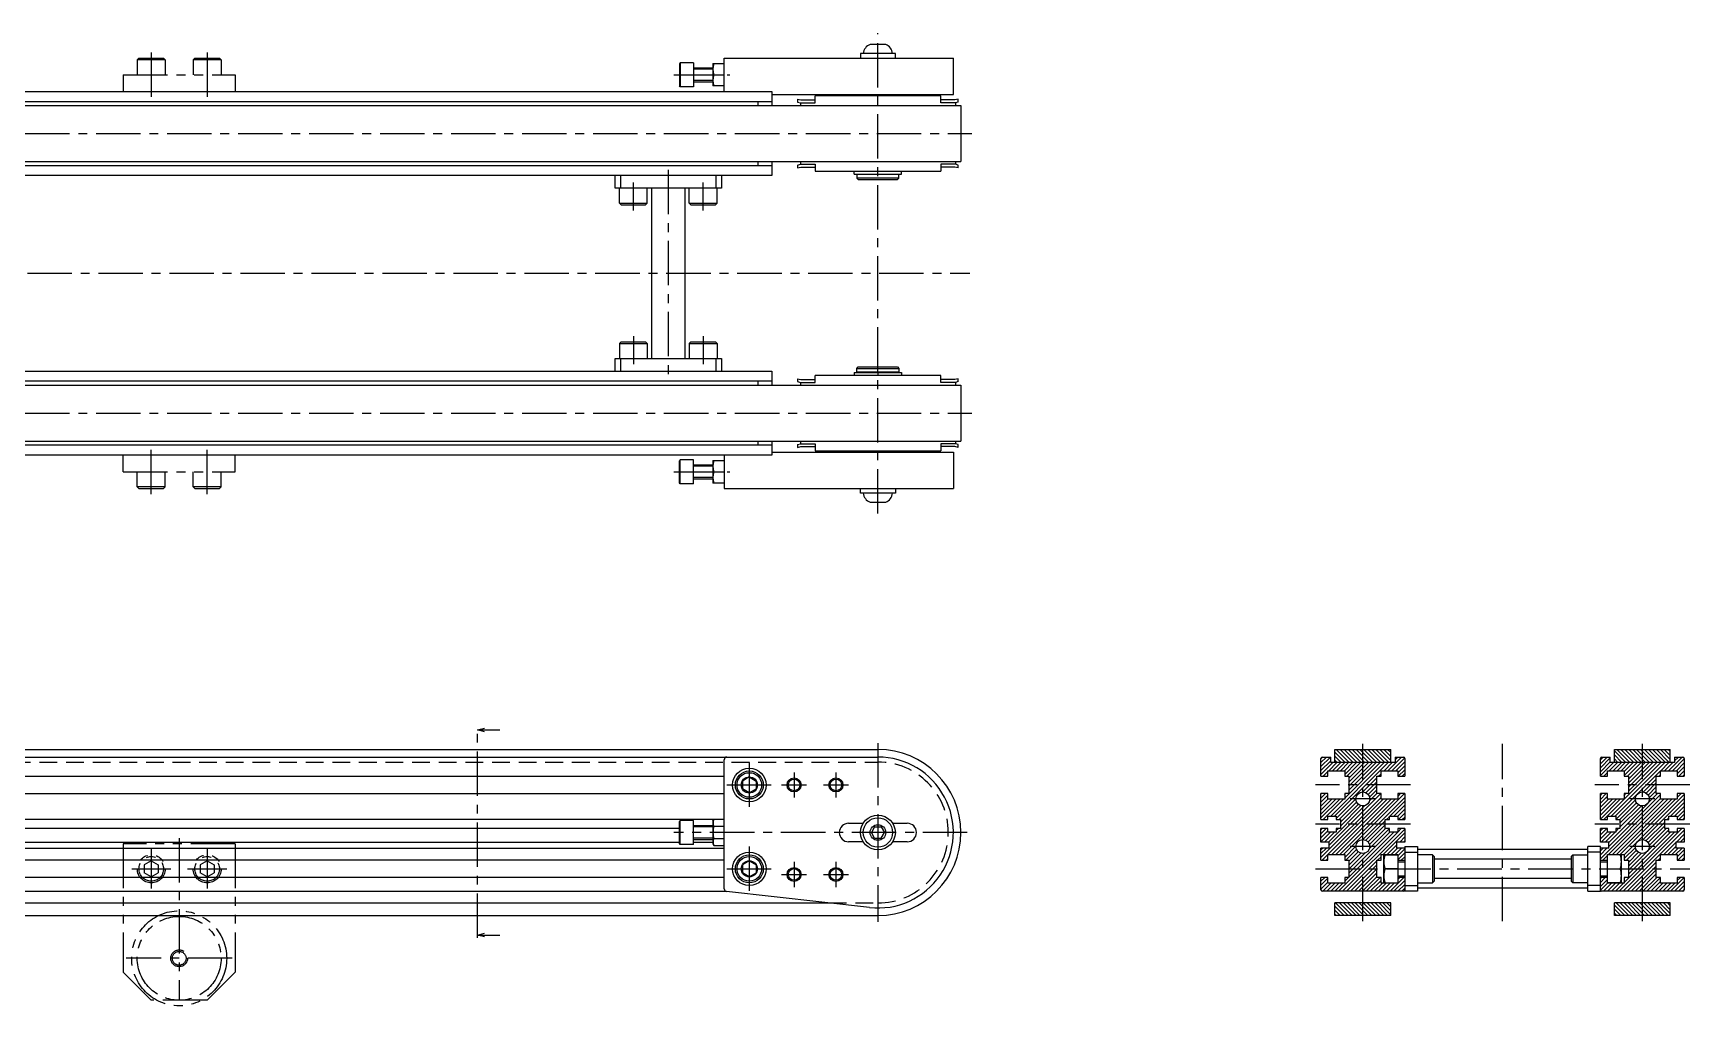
# Model space of a CAD drawing. Extents: x -69 to 1117, y -8 to 901.
# Drawn here: x 524 to 1117, y 77 to 425 of the extents above; entities that cross this region are included whole.
import ezdxf

# ---------------------------------------------------------------- set-up
doc = ezdxf.new("R2010")
doc.units = 0
doc.header["$LTSCALE"] = 0.5
for name, pattern in [('CENTER', [50.8, 31.75, -6.35, 6.35, -6.35]), ('DASHED', [19.05, 12.7, -6.35]), ('PHANTOM', [63.5, 31.75, -6.35, 6.35, -6.35, 6.35, -6.35])]:
    doc.linetypes.add(name, pattern=pattern)
for name, color, linetype in [('MSM_CENTER', 1, 'CENTER'), ('MSM_CONTINUOUS', 7, 'CONTINUOUS'), ('MSM_DASHED', 4, 'DASHED'), ('MSM_IMAGINARY', 6, 'PHANTOM'), ('MSM_NARROW', 5, 'CONTINUOUS')]:
    doc.layers.add(name, color=color, linetype=linetype)

msp = doc.modelspace()

# ---------------------------------------------------------------- linework, layer by layer
at = {"layer": 'MSM_CENTER'}
for p, q in [((826.12, 253.1), (826.12, 424.9)), ((566.12, 418), (566.12, 402)), ((586.12, 418), (586.12, 402)), ((753.12, 410), (773.12, 410)), ((292.39, 389), (859.77, 389)), ((751.12, 376), (751.12, 302)), ((738.62, 361.5), (738.62, 371.5)), ((763.62, 361.5), (763.62, 371.5)), ((293.22, 339), (859.02, 339)), ((738.62, 316.5), (738.62, 306.5)), ((763.62, 316.5), (763.62, 306.5)), ((292.39, 289), (859.77, 289)), ((566.12, 260), (566.12, 276)), ((586.12, 260), (586.12, 276)), ((753.12, 268), (773.12, 268)), ((682.89, 101.3), (682.89, 176.7)), ((826.12, 171), (826.12, 107)), ((999.65, 107.3), (999.65, 170.7)), ((1049.65, 107.3), (1049.65, 170.7)), ((1099.65, 107.3), (1099.65, 170.7)), ((780.12, 164), (780.12, 148)), ((796.12, 160.5), (796.12, 151.5)), ((811.12, 160.5), (811.12, 151.5)), ((772.12, 156), (788.12, 156)), ((791.62, 156), (800.62, 156)), ((806.62, 156), (815.62, 156)), ((1016.65, 156), (982.65, 156)), ((1116.65, 156), (1082.65, 156)), ((1004.15, 151), (995.15, 151)), ((1104.15, 151), (1095.15, 151)), ((576.12, 137), (576.12, 79)), ((858.12, 139), (753.12, 139)), ((1016.65, 142), (982.65, 142)), ((1116.65, 142), (1082.65, 142)), ((566.12, 133), (566.12, 119)), ((586.12, 133), (586.12, 119)), ((780.12, 134), (780.12, 118)), ((1004.15, 134), (995.15, 134)), ((1104.15, 134), (1095.15, 134)), ((559.12, 126), (573.12, 126)), ((579.12, 126), (593.12, 126)), ((772.12, 126), (788.12, 126)), ((796.12, 128.5), (796.12, 119.5)), ((811.12, 128.5), (811.12, 119.5)), ((982.65, 126), (1116.65, 126)), ((791.62, 124), (800.62, 124)), ((806.62, 124), (815.62, 124)), ((595.12, 94), (557.12, 94))]:
    msp.add_line(p, q, dxfattribs=at)
at = {"layer": 'MSM_CONTINUOUS'}
for p, q in [((823.32, 420.9), (828.92, 420.9)), ((771.12, 416), (853.12, 416)), ((771.12, 404), (771.12, 416)), ((832.37, 417.6), (819.87, 417.6)), ((819.87, 417.6), (819.87, 416)), ((832.37, 416), (832.37, 417.6)), ((853.12, 403), (853.12, 416)), ((755.42, 414.25), (755.12, 413.95)), ((755.12, 413.95), (755.12, 406.05)), ((755.42, 414.25), (755.42, 405.75)), ((760.12, 414.25), (755.42, 414.25)), ((760.12, 414.25), (760.12, 405.75)), ((760.12, 412.5), (767.12, 412.5)), ((767.12, 414), (767.12, 406)), ((767.12, 414), (771.12, 414)), ((767.47, 410), (771.12, 410)), ((297.12, 404), (788.12, 404)), ((755.42, 405.75), (755.12, 406.05)), ((760.12, 405.75), (755.42, 405.75)), ((760.12, 407.5), (767.12, 407.5)), ((771.12, 406), (767.12, 406)), ((788.12, 404), (788.12, 399)), ((296.42, 399), (855.82, 399)), ((357.12, 400.5), (788.12, 400.5)), ((783.12, 400.5), (783.12, 399)), ((788.12, 403), (853.12, 403)), ((797.37, 401.31), (797.37, 400.26)), ((797.37, 401.31), (798.57, 401)), ((797.37, 400.26), (798.39, 400)), ((798.39, 400), (798.39, 399)), ((798.39, 400), (803.62, 400)), ((798.57, 401), (803.62, 401)), ((848.62, 402.5), (803.62, 402.5)), ((803.62, 400), (803.62, 402.5)), ((816.12, 402.5), (816.12, 403)), ((836.12, 403), (836.12, 402.5)), ((848.62, 400), (848.62, 402.5)), ((853.66, 401), (848.62, 401)), ((853.84, 400), (848.62, 400)), ((854.87, 401.31), (853.66, 401)), ((854.87, 400.26), (853.84, 400)), ((853.84, 400), (853.84, 399)), ((854.87, 400.26), (854.87, 401.31)), ((855.82, 399), (855.82, 379)), ((296.42, 379), (855.82, 379)), ((788.12, 377.5), (357.12, 377.5)), ((788.12, 374), (357.12, 374)), ((732.12, 369.5), (732.12, 374)), ((734.12, 369.5), (734.12, 374)), ((768.12, 374), (768.12, 369.5)), ((770.12, 374), (770.12, 369.5)), ((783.12, 379), (783.12, 377.5)), ((788.12, 379), (788.12, 374)), ((797.37, 377.74), (798.39, 378)), ((797.37, 377.74), (797.37, 376.69)), ((797.37, 376.69), (798.57, 377)), ((798.39, 379), (798.39, 378)), ((798.39, 378), (803.62, 378)), ((798.57, 377), (803.62, 377)), ((803.62, 378), (803.62, 375.5)), ((803.62, 375.5), (848.62, 375.5)), ((817.62, 374.5), (817.62, 375.5)), ((817.62, 374.5), (834.62, 374.5)), ((833.62, 374.35), (818.62, 374.35)), ((818.62, 374.35), (818.62, 373)), ((818.97, 374.5), (818.97, 374.35)), ((826.12, 374.5), (826.12, 375.5)), ((833.27, 374.5), (833.27, 374.35)), ((833.62, 373), (833.62, 374.35)), ((834.62, 374.5), (834.62, 375.5)), ((853.84, 378), (848.62, 378)), ((848.62, 378), (848.62, 375.5)), ((853.66, 377), (848.62, 377)), ((854.87, 376.69), (853.66, 377)), ((853.84, 379), (853.84, 378)), ((854.87, 377.74), (853.84, 378)), ((854.87, 376.69), (854.87, 377.74)), ((770.12, 369.5), (732.12, 369.5)), ((733.62, 364.1), (733.62, 369.5)), ((743.62, 364.1), (743.62, 369.5)), ((745.12, 369.5), (745.12, 308.5)), ((757.12, 308.5), (757.12, 369.5)), ((758.62, 364.1), (758.62, 369.5)), ((768.62, 364.1), (768.62, 369.5)), ((818.62, 373), (819.12, 372.5)), ((833.62, 373), (818.62, 373)), ((819.12, 372.5), (833.12, 372.5)), ((833.12, 372.5), (833.62, 373)), ((733.62, 364.1), (743.62, 364.1)), ((733.62, 364.1), (734.22, 363.5)), ((734.22, 363.5), (743.02, 363.5)), ((743.62, 364.1), (743.02, 363.5)), ((758.62, 364.1), (768.62, 364.1)), ((758.62, 364.1), (759.22, 363.5)), ((759.22, 363.5), (768.02, 363.5)), ((768.62, 364.1), (768.02, 363.5)), ((733.62, 313.9), (734.22, 314.5)), ((734.22, 314.5), (743.02, 314.5)), ((743.62, 313.9), (743.02, 314.5)), ((758.62, 313.9), (759.22, 314.5)), ((759.22, 314.5), (768.02, 314.5)), ((768.62, 313.9), (768.02, 314.5)), ((732.12, 308.5), (770.12, 308.5)), ((732.12, 304), (732.12, 308.5)), ((733.62, 313.9), (743.62, 313.9)), ((733.62, 313.9), (733.62, 308.5)), ((734.12, 304), (734.12, 308.5)), ((743.62, 313.9), (743.62, 308.5)), ((758.62, 313.9), (768.62, 313.9)), ((758.62, 313.9), (758.62, 308.5)), ((768.12, 308.5), (768.12, 304)), ((768.62, 313.9), (768.62, 308.5)), ((770.12, 308.5), (770.12, 304)), ((357.12, 304), (788.12, 304)), ((788.12, 304), (788.12, 299)), ((848.62, 302.5), (803.62, 302.5)), ((803.62, 300), (803.62, 302.5)), ((817.62, 303.5), (834.62, 303.5)), ((817.62, 303.5), (817.62, 302.5)), ((818.62, 305), (819.12, 305.5)), ((818.62, 305), (833.62, 305)), ((818.62, 303.65), (818.62, 305)), ((833.62, 303.65), (818.62, 303.65)), ((818.97, 303.5), (818.97, 303.65)), ((819.12, 305.5), (833.12, 305.5)), ((826.12, 303.5), (826.12, 302.5)), ((833.12, 305.5), (833.62, 305)), ((833.27, 303.5), (833.27, 303.65)), ((833.62, 305), (833.62, 303.65)), ((834.62, 303.5), (834.62, 302.5)), ((848.62, 300), (848.62, 302.5)), ((296.42, 299), (855.82, 299)), ((357.12, 300.5), (788.12, 300.5)), ((783.12, 300.5), (783.12, 299)), ((797.37, 301.31), (797.37, 300.26)), ((797.37, 301.31), (798.57, 301)), ((797.37, 300.26), (798.39, 300)), ((798.39, 300), (798.39, 299)), ((798.39, 300), (803.62, 300)), ((798.57, 301), (803.62, 301)), ((853.66, 301), (848.62, 301)), ((853.84, 300), (848.62, 300)), ((854.87, 301.31), (853.66, 301)), ((854.87, 300.26), (853.84, 300)), ((853.84, 300), (853.84, 299)), ((854.87, 300.26), (854.87, 301.31)), ((855.82, 299), (855.82, 279)), ((296.42, 279), (855.82, 279)), ((783.12, 279), (783.12, 277.5)), ((788.12, 279), (788.12, 274)), ((798.39, 279), (798.39, 278)), ((853.84, 279), (853.84, 278)), ((788.12, 277.5), (357.12, 277.5)), ((788.12, 274), (357.12, 274)), ((771.12, 274), (771.12, 262)), ((788.12, 275), (853.12, 275)), ((797.37, 277.74), (798.39, 278)), ((797.37, 277.74), (797.37, 276.69)), ((797.37, 276.69), (798.57, 277)), ((798.39, 278), (803.62, 278)), ((798.57, 277), (803.62, 277)), ((803.62, 278), (803.62, 275.5)), ((803.62, 275.5), (848.62, 275.5)), ((816.12, 275), (816.12, 275.5)), ((836.12, 275.5), (836.12, 275)), ((853.84, 278), (848.62, 278)), ((848.62, 278), (848.62, 275.5)), ((853.66, 277), (848.62, 277)), ((853.12, 275), (853.12, 262)), ((854.87, 276.69), (853.66, 277)), ((854.87, 277.74), (853.84, 278)), ((854.87, 276.69), (854.87, 277.74)), ((755.42, 272.25), (755.12, 271.95)), ((755.12, 264.05), (755.12, 271.95)), ((760.12, 272.25), (755.42, 272.25)), ((755.42, 263.75), (755.42, 272.25)), ((760.12, 263.75), (760.12, 272.25)), ((760.12, 270.5), (767.12, 270.5)), ((767.12, 272), (767.12, 264)), ((767.12, 272), (771.12, 272)), ((767.47, 268), (771.12, 268)), ((755.42, 263.75), (755.12, 264.05)), ((760.12, 263.75), (755.42, 263.75)), ((760.12, 265.5), (767.12, 265.5)), ((771.12, 264), (767.12, 264)), ((771.12, 262), (853.12, 262)), ((819.87, 260.4), (819.87, 262)), ((832.37, 262), (832.37, 260.4)), ((832.37, 260.4), (819.87, 260.4)), ((823.32, 257.1), (828.92, 257.1)), ((682.89, 175.7), (685.39, 176.37)), ((685.39, 175.03), (682.89, 175.7)), ((682.89, 175.7), (690.89, 175.7)), ((326.12, 168.7), (826.12, 168.7)), ((326.12, 166), (826.12, 166)), ((985.15, 166), (988.15, 166)), ((988.15, 164), (988.15, 166)), ((989.65, 164.2), (989.65, 168.7)), ((989.65, 168.7), (1009.65, 168.7)), ((1009.65, 164.2), (1009.65, 168.7)), ((1011.15, 166), (1014.15, 166)), ((1011.15, 166), (1011.15, 164)), ((1085.15, 166), (1088.15, 166)), ((1088.15, 164), (1088.15, 166)), ((1089.65, 164.2), (1089.65, 168.7)), ((1089.65, 168.7), (1109.65, 168.7)), ((1109.65, 164.2), (1109.65, 168.7)), ((1111.15, 166), (1114.15, 166)), ((1111.15, 166), (1111.15, 164)), ((771.12, 118.89), (771.12, 165)), ((984.65, 159.1), (984.65, 165.5)), ((987.15, 159.1), (987.15, 161.1)), ((987.15, 161.1), (993.15, 161.1)), ((1011.15, 164), (988.15, 164)), ((989.65, 164.2), (1009.65, 164.2)), ((993.15, 161.1), (993.15, 159.1)), ((1006.15, 159.1), (1006.15, 161.1)), ((1006.15, 161.1), (1012.15, 161.1)), ((1012.15, 161.1), (1012.15, 159.1)), ((1014.65, 165.5), (1014.65, 159.1)), ((1084.65, 159.1), (1084.65, 165.5)), ((1087.15, 159.1), (1087.15, 161.1)), ((1087.15, 161.1), (1093.15, 161.1)), ((1111.15, 164), (1088.15, 164)), ((1089.65, 164.2), (1109.65, 164.2)), ((1093.15, 161.1), (1093.15, 159.1)), ((1106.15, 159.1), (1106.15, 161.1)), ((1106.15, 161.1), (1112.15, 161.1)), ((1112.15, 161.1), (1112.15, 159.1)), ((1114.65, 165.5), (1114.65, 159.1)), ((381.12, 159.1), (771.12, 159.1)), ((780.12, 158.86), (777.62, 157.42)), ((777.62, 157.42), (777.62, 154.58)), ((780.12, 153.14), (777.62, 154.58)), ((780.12, 158.86), (782.62, 157.42)), ((780.12, 153.14), (782.62, 154.58)), ((782.62, 157.42), (782.62, 154.58)), ((984.65, 159.1), (987.15, 159.1)), ((993.15, 159.1), (994.65, 159.1)), ((994.65, 159.1), (994.65, 152.9)), ((1004.65, 152.9), (1004.65, 159.1)), ((1004.65, 159.1), (1006.15, 159.1)), ((1012.15, 159.1), (1014.65, 159.1)), ((1084.65, 159.1), (1087.15, 159.1)), ((1093.15, 159.1), (1094.65, 159.1)), ((1094.65, 159.1), (1094.65, 152.9)), ((1104.65, 152.9), (1104.65, 159.1)), ((1104.65, 159.1), (1106.15, 159.1)), ((1112.15, 159.1), (1114.65, 159.1)), ((381.12, 152.9), (771.12, 152.9)), ((987.15, 152.9), (984.65, 152.9)), ((984.65, 143.6), (984.65, 152.9)), ((987.15, 150.9), (987.15, 152.9)), ((993.15, 150.9), (987.15, 150.9)), ((994.65, 152.9), (993.15, 152.9)), ((993.15, 152.9), (993.15, 150.9)), ((993.15, 152.69), (993.36, 152.9)), ((1006.15, 152.9), (1004.65, 152.9)), ((1006.15, 150.9), (1006.15, 152.9)), ((1012.15, 150.9), (1006.15, 150.9)), ((1014.65, 152.9), (1012.15, 152.9)), ((1012.15, 152.9), (1012.15, 150.9)), ((1014.65, 152.9), (1014.65, 143.6)), ((1087.15, 152.9), (1084.65, 152.9)), ((1084.65, 143.6), (1084.65, 152.9)), ((1087.15, 150.9), (1087.15, 152.9)), ((1093.15, 150.9), (1087.15, 150.9)), ((1094.65, 152.9), (1093.15, 152.9)), ((1093.15, 152.9), (1093.15, 150.9)), ((1106.15, 152.9), (1104.65, 152.9)), ((1106.15, 150.9), (1106.15, 152.9)), ((1112.15, 150.9), (1106.15, 150.9)), ((1114.65, 152.9), (1112.15, 152.9)), ((1112.15, 152.9), (1112.15, 150.9)), ((1114.65, 152.9), (1114.65, 143.6)), ((767.46, 143.6), (381.12, 143.6)), ((755.42, 143.25), (755.12, 142.95)), ((755.12, 135.05), (755.12, 142.95)), ((760.12, 143.25), (755.42, 143.25)), ((755.42, 134.75), (755.42, 143.25)), ((760.12, 134.75), (760.12, 143.25)), ((767.12, 143), (767.47, 143.62)), ((767.12, 143), (767.12, 135)), ((771.12, 143.62), (767.47, 143.62)), ((815.62, 142.3), (820.81, 142.3)), ((831.42, 142.3), (836.62, 142.3)), ((984.65, 143.6), (987.15, 143.6)), ((987.15, 143.6), (987.15, 144.85)), ((987.15, 144.85), (990.15, 144.85)), ((990.15, 144.85), (990.15, 143.6)), ((990.15, 143.6), (991.65, 143.6)), ((991.65, 143.6), (991.65, 140.4)), ((1007.65, 140.4), (1007.65, 143.6)), ((1007.65, 143.6), (1009.15, 143.6)), ((1009.15, 143.6), (1009.15, 144.85)), ((1009.15, 144.85), (1012.15, 144.85)), ((1012.15, 144.85), (1012.15, 143.6)), ((1012.15, 143.6), (1014.65, 143.6)), ((1084.65, 143.6), (1087.15, 143.6)), ((1087.15, 143.6), (1087.15, 144.85)), ((1087.15, 144.85), (1090.15, 144.85)), ((1090.15, 144.85), (1090.15, 143.6)), ((1090.15, 143.6), (1091.65, 143.6)), ((1091.65, 143.6), (1091.65, 140.4)), ((1107.65, 140.4), (1107.65, 143.6)), ((1107.65, 143.6), (1109.15, 143.6)), ((1109.15, 143.6), (1109.15, 144.85)), ((1109.15, 144.85), (1112.15, 144.85)), ((1112.15, 144.85), (1112.15, 143.6)), ((1112.15, 143.6), (1114.65, 143.6)), ((755.12, 140.4), (381.12, 140.4)), ((760.12, 141.5), (767.12, 141.5)), ((760.12, 136.5), (767.12, 136.5)), ((767.47, 141.31), (771.12, 141.31)), ((771.12, 136.69), (767.47, 136.69)), ((824.96, 141), (823.81, 139)), ((824.96, 137), (823.81, 139)), ((824.96, 141), (827.27, 141)), ((824.96, 137), (827.27, 137)), ((827.27, 141), (828.43, 139)), ((827.27, 137), (828.43, 139)), ((987.15, 140.4), (984.65, 140.4)), ((984.65, 135.6), (984.65, 140.4)), ((987.15, 139.15), (987.15, 140.4)), ((990.15, 139.15), (987.15, 139.15)), ((991.65, 140.4), (990.15, 140.4)), ((990.15, 140.4), (990.15, 139.15)), ((1009.15, 140.4), (1007.65, 140.4)), ((1009.15, 139.15), (1009.15, 140.4)), ((1012.15, 139.15), (1009.15, 139.15)), ((1014.65, 140.4), (1012.15, 140.4)), ((1012.15, 140.4), (1012.15, 139.15)), ((1014.65, 140.4), (1014.65, 135.6)), ((1087.15, 140.4), (1084.65, 140.4)), ((1084.65, 135.6), (1084.65, 140.4)), ((1087.15, 139.15), (1087.15, 140.4)), ((1090.15, 139.15), (1087.15, 139.15)), ((1091.65, 140.4), (1090.15, 140.4)), ((1090.15, 140.4), (1090.15, 139.15)), ((1109.15, 140.4), (1107.65, 140.4)), ((1109.15, 139.15), (1109.15, 140.4)), ((1112.15, 139.15), (1109.15, 139.15)), ((1114.65, 140.4), (1112.15, 140.4)), ((1112.15, 140.4), (1112.15, 139.15)), ((1112.15, 140.17), (1112.39, 140.4)), ((1114.65, 140.4), (1114.65, 135.6)), ((381.12, 135.6), (755.12, 135.6)), ((381.12, 133.4), (771.12, 133.4)), ((755.42, 134.75), (755.12, 135.05)), ((760.12, 134.75), (755.42, 134.75)), ((760.12, 135.6), (767.12, 135.6)), ((767.12, 135), (767.47, 134.38)), ((767.47, 134.38), (771.12, 134.38)), ((820.81, 135.7), (815.62, 135.7)), ((836.62, 135.7), (831.42, 135.7)), ((987.65, 135.6), (984.65, 135.6)), ((984.65, 129.1), (984.65, 133.4)), ((987.65, 133.4), (984.65, 133.4)), ((987.15, 129.1), (987.15, 131.1)), ((987.15, 131.1), (993.15, 131.1)), ((987.65, 133.4), (987.65, 135.6)), ((993.15, 131.1), (993.15, 129.1)), ((1006.15, 129.1), (1006.15, 131.1)), ((1006.15, 131.1), (1012.15, 131.1)), ((1007.15, 121), (1007.15, 131)), ((1007.15, 131), (1012.15, 131)), ((1014.65, 135.6), (1011.65, 135.6)), ((1011.65, 135.6), (1011.65, 133.4)), ((1014.65, 133.4), (1011.65, 133.4)), ((1012.15, 131.1), (1012.15, 120.9)), ((1014.65, 134), (1014.65, 118)), ((1014.65, 134), (1019.15, 134)), ((1014.65, 132), (1019.15, 132)), ((1019.15, 134), (1019.15, 118)), ((1080.15, 132.93), (1019.15, 132.93)), ((1024.55, 131), (1019.15, 131)), ((1024.55, 131), (1025.15, 130.4)), ((1024.55, 131), (1024.55, 121)), ((1074.75, 131), (1074.15, 130.4)), ((1074.75, 131), (1080.15, 131)), ((1074.75, 131), (1074.75, 121)), ((1084.65, 134), (1080.15, 134)), ((1080.15, 118), (1080.15, 134)), ((1084.65, 132), (1080.15, 132)), ((1087.65, 135.6), (1084.65, 135.6)), ((1084.65, 118), (1084.65, 134)), ((1087.65, 133.4), (1084.65, 133.4)), ((1087.15, 131.1), (1093.15, 131.1)), ((1087.15, 120.9), (1087.15, 131.1)), ((1092.15, 131), (1087.15, 131)), ((1087.65, 133.4), (1087.65, 135.6)), ((1092.15, 121), (1092.15, 131)), ((1093.15, 131.1), (1093.15, 129.1)), ((1106.15, 129.1), (1106.15, 131.1)), ((1106.15, 131.1), (1112.15, 131.1)), ((1114.65, 135.6), (1111.65, 135.6)), ((1111.65, 135.6), (1111.65, 133.4)), ((1114.65, 133.4), (1111.65, 133.4)), ((1112.15, 131.1), (1112.15, 129.1)), ((1114.65, 133.4), (1114.65, 129.1)), ((771.12, 129.1), (381.12, 129.1)), ((780.12, 128.86), (777.62, 127.42)), ((777.62, 127.42), (777.62, 124.58)), ((780.12, 123.14), (777.62, 124.58)), ((780.12, 128.86), (782.62, 127.42)), ((780.12, 123.14), (782.62, 124.58)), ((782.62, 127.42), (782.62, 124.58)), ((984.65, 129.1), (987.15, 129.1)), ((993.15, 129.1), (994.65, 129.1)), ((994.65, 129.1), (994.65, 122.9)), ((1004.65, 122.9), (1004.65, 129.1)), ((1004.65, 129.1), (1006.15, 129.1)), ((1012.15, 126), (1007.6, 126)), ((1012.15, 129.1), (1014.65, 129.1)), ((1014.65, 129), (1012.15, 129)), ((1012.15, 128.46), (1014.65, 128.46)), ((1025.15, 130.4), (1025.15, 121.6)), ((1074.15, 129.46), (1025.15, 129.46)), ((1074.15, 130.4), (1074.15, 121.6)), ((1084.65, 129.1), (1087.15, 129.1)), ((1087.15, 129), (1084.65, 129)), ((1084.65, 128.46), (1087.15, 128.46)), ((1087.15, 126), (1091.71, 126)), ((1093.15, 129.1), (1094.65, 129.1)), ((1094.65, 129.1), (1094.65, 122.9)), ((1104.65, 122.9), (1104.65, 129.1)), ((1104.65, 129.1), (1106.15, 129.1)), ((1112.15, 129.1), (1114.65, 129.1)), ((771.12, 122.9), (381.12, 122.9)), ((987.15, 122.9), (984.65, 122.9)), ((984.65, 118.5), (984.65, 122.9)), ((987.15, 120.9), (987.15, 122.9)), ((993.15, 120.9), (987.15, 120.9)), ((994.65, 122.9), (993.15, 122.9)), ((993.15, 122.9), (993.15, 120.9)), ((1006.15, 122.9), (1004.65, 122.9)), ((1006.15, 120.9), (1006.15, 122.9)), ((1012.15, 120.9), (1006.15, 120.9)), ((1007.15, 121), (1012.15, 121)), ((1012.15, 123.54), (1014.65, 123.54)), ((1012.15, 123), (1014.65, 123)), ((1014.65, 122.9), (1012.15, 122.9)), ((1014.65, 120), (1019.15, 120)), ((1019.15, 121), (1024.55, 121)), ((1080.15, 119.07), (1019.15, 119.07)), ((1025.15, 121.6), (1024.55, 121)), ((1074.15, 122.54), (1025.15, 122.54)), ((1074.15, 121.6), (1074.75, 121)), ((1080.15, 121), (1074.75, 121)), ((1084.65, 120), (1080.15, 120)), ((1084.65, 123.54), (1087.15, 123.54)), ((1084.65, 123), (1087.15, 123)), ((1087.15, 122.9), (1084.65, 122.9)), ((1092.15, 121), (1087.15, 121)), ((1093.15, 120.9), (1087.15, 120.9)), ((1094.65, 122.9), (1093.15, 122.9)), ((1093.15, 122.9), (1093.15, 120.9)), ((1106.15, 122.9), (1104.65, 122.9)), ((1106.15, 120.9), (1106.15, 122.9)), ((1112.15, 120.9), (1106.15, 120.9)), ((1114.65, 122.9), (1112.15, 122.9)), ((1112.15, 122.9), (1112.15, 120.9)), ((1114.65, 122.9), (1114.65, 118.5)), ((343.67, 113.8), (808.56, 113.8)), ((380.56, 118), (771.67, 118)), ((823.11, 112.17), (772, 117.9)), ((1014.15, 118), (985.15, 118)), ((1009.65, 113.8), (989.65, 113.8)), ((989.65, 109.3), (989.65, 113.8)), ((1009.65, 109.3), (1009.65, 113.8)), ((1019.15, 118), (1014.65, 118)), ((1080.15, 118), (1084.65, 118)), ((1114.15, 118), (1085.15, 118)), ((1109.65, 113.8), (1089.65, 113.8)), ((1089.65, 109.3), (1089.65, 113.8)), ((1109.65, 109.3), (1109.65, 113.8)), ((326.12, 109.3), (826.12, 109.3)), ((1009.65, 109.3), (989.65, 109.3)), ((1109.65, 109.3), (1089.65, 109.3)), ((682.89, 102.3), (685.39, 102.97)), ((685.39, 101.63), (682.89, 102.3)), ((682.89, 102.3), (690.89, 102.3))]:
    msp.add_line(p, q, dxfattribs=at)
for centre, radius in [((780.12, 156), 6), ((780.12, 156), 5), ((780.12, 156), 4.4), ((780.12, 156), 2.89), ((796.12, 156), 2.07), ((811.12, 156), 2.07), ((999.65, 151), 2.5), ((1099.65, 151), 2.5), ((826.12, 139), 6.25), ((826.12, 139), 5.25), ((826.12, 139), 2.8), ((999.65, 134), 2.5), ((1099.65, 134), 2.5), ((780.12, 126), 6), ((780.12, 126), 5), ((780.12, 126), 4.4), ((780.12, 126), 2.89), ((796.12, 124), 2.07), ((811.12, 124), 2.07)]:
    msp.add_circle(centre, radius, dxfattribs=at)
for centre, radius, start, end in [((824.85, 417.2), 4, 112.49457, 174.32326), ((827.39, 417.2), 4, 5.67674, 67.50543), ((772.89, 412), 5.78, 159.74384, 200.25616), ((772.89, 408), 5.78, 159.74384, 200.25616), ((772.89, 270), 5.78, 159.74384, 200.25616), ((772.89, 266), 5.78, 159.74384, 200.25616), ((824.85, 260.8), 4, 185.67674, 247.50543), ((827.39, 260.8), 4, 292.49457, 354.32326), ((772.12, 165), 1, 90, 180), ((826.12, 139), 27, 263.59991, 90), ((826.12, 139), 29.7, 270, 90), ((985.15, 165.5), 0.5, 90, 180), ((1014.15, 165.5), 0.5, 0, 90), ((1085.15, 165.5), 0.5, 90, 180), ((1114.15, 165.5), 0.5, 0, 90), ((769.16, 142.46), 2.04, 154.38425, 214.38425), ((815.62, 139), 3.3, 90, 270), ((836.62, 139), 3.3, 270, 90), ((774.76, 139), 7.64, 162.41205, 197.58795), ((769.16, 135.54), 2.04, 145.61575, 205.61575), ((1014.38, 128.5), 7.22, 159.74384, 200.25616), ((1084.93, 128.5), 7.22, 339.74384, 20.25616), ((1014.38, 123.5), 7.22, 159.74384, 200.25616), ((1084.93, 123.5), 7.22, 339.74384, 20.25616), ((772.12, 118.89), 1, 180, 263.59991), ((985.15, 118.5), 0.5, 180, 270), ((1014.15, 118.5), 0.5, 270, 0), ((1085.15, 118.5), 0.5, 180, 270), ((1114.15, 118.5), 0.5, 270, 0)]:
    msp.add_arc(centre, radius, start, end, dxfattribs=at)
at = {"layer": 'MSM_DASHED'}
for p, q in [((326.12, 164.2), (826.12, 164.2)), ((808.56, 113.8), (826.12, 113.8))]:
    msp.add_line(p, q, dxfattribs=at)
msp.add_arc((826.12, 139), 25.2, 270, 90, dxfattribs=at)
at = {"layer": 'MSM_IMAGINARY'}
for p, q in [((561.12, 415.4), (561.72, 416)), ((571.12, 415.4), (561.12, 415.4)), ((561.12, 415.4), (561.12, 410)), ((561.72, 416), (570.52, 416)), ((570.52, 416), (571.12, 415.4)), ((571.12, 415.4), (571.12, 410)), ((581.12, 415.4), (581.72, 416)), ((591.12, 415.4), (581.12, 415.4)), ((581.12, 415.4), (581.12, 410)), ((581.72, 416), (590.52, 416)), ((590.52, 416), (591.12, 415.4)), ((591.12, 415.4), (591.12, 410)), ((556.12, 410), (556.12, 404)), ((556.12, 410), (596.12, 410)), ((596.12, 410), (596.12, 404)), ((556.12, 268), (556.12, 274)), ((596.12, 268), (596.12, 274)), ((556.12, 268), (596.12, 268)), ((561.12, 262.6), (561.12, 268)), ((571.12, 262.6), (571.12, 268)), ((581.12, 262.6), (581.12, 268)), ((591.12, 262.6), (591.12, 268)), ((571.12, 262.6), (561.12, 262.6)), ((561.12, 262.6), (561.72, 262)), ((561.72, 262), (570.52, 262)), ((570.52, 262), (571.12, 262.6)), ((591.12, 262.6), (581.12, 262.6)), ((581.12, 262.6), (581.72, 262)), ((581.72, 262), (590.52, 262)), ((590.52, 262), (591.12, 262.6)), ((596.12, 135), (556.12, 135)), ((556.12, 135), (556.12, 89)), ((596.12, 135), (596.12, 89)), ((566.12, 128.86), (563.62, 127.42)), ((563.62, 127.42), (563.62, 124.58)), ((566.12, 123.14), (563.62, 124.58)), ((566.12, 128.86), (568.62, 127.42)), ((566.12, 123.14), (568.62, 124.58)), ((568.62, 127.42), (568.62, 124.58)), ((586.12, 128.86), (583.62, 127.42)), ((583.62, 127.42), (583.62, 124.58)), ((586.12, 123.14), (583.62, 124.58)), ((586.12, 128.86), (588.62, 127.42)), ((586.12, 123.14), (588.62, 124.58)), ((588.62, 127.42), (588.62, 124.58)), ((566.12, 79), (556.12, 89)), ((586.12, 79), (596.12, 89)), ((586.12, 79), (566.12, 79))]:
    msp.add_line(p, q, dxfattribs=at)
for centre, radius in [((566.12, 126), 5), ((586.12, 126), 5), ((566.12, 126), 4.4), ((586.12, 126), 4.4), ((576.12, 94), 17), ((576.12, 94), 15), ((576.12, 94), 3), ((576.12, 94), 2.46)]:
    msp.add_circle(centre, radius, dxfattribs=at)
at = {"layer": 'MSM_NARROW'}
for p, q in [((767.12, 412.07), (760.12, 412.07)), ((767.12, 407.93), (760.12, 407.93)), ((767.12, 270.07), (760.12, 270.07)), ((767.12, 265.93), (760.12, 265.93)), ((984.65, 165.4), (985.25, 166)), ((984.65, 163.99), (986.66, 166)), ((984.65, 162.58), (988.08, 166)), ((993.21, 164.2), (989.65, 167.76)), ((991.8, 164.2), (989.65, 166.34)), ((994.63, 164.2), (990.13, 168.7)), ((996.04, 164.2), (991.54, 168.7)), ((997.45, 164.2), (992.95, 168.7)), ((998.87, 164.2), (994.37, 168.7)), ((1000.28, 164.2), (995.78, 168.7)), ((1001.7, 164.2), (997.2, 168.7)), ((1003.11, 164.2), (998.61, 168.7)), ((1004.52, 164.2), (1000.02, 168.7)), ((1005.94, 164.2), (1001.44, 168.7)), ((1007.35, 164.2), (1002.85, 168.7)), ((1008.77, 164.2), (1004.27, 168.7)), ((1009.65, 164.73), (1005.68, 168.7)), ((1009.65, 166.14), (1007.1, 168.7)), ((1009.65, 167.56), (1008.51, 168.7)), ((1008.63, 161.1), (1013.53, 166)), ((1011.15, 165.03), (1012.12, 166)), ((1084.65, 165), (1085.66, 166)), ((1084.65, 163.58), (1087.07, 166)), ((1093.62, 164.2), (1089.65, 168.17)), ((1092.21, 164.2), (1089.65, 166.75)), ((1095.03, 164.2), (1090.53, 168.7)), ((1096.45, 164.2), (1091.95, 168.7)), ((1097.86, 164.2), (1093.36, 168.7)), ((1099.28, 164.2), (1094.78, 168.7)), ((1100.69, 164.2), (1096.19, 168.7)), ((1102.11, 164.2), (1097.61, 168.7)), ((1103.52, 164.2), (1099.02, 168.7)), ((1104.93, 164.2), (1100.43, 168.7)), ((1106.35, 164.2), (1101.85, 168.7)), ((1107.76, 164.2), (1103.26, 168.7)), ((1109.18, 164.2), (1104.68, 168.7)), ((1109.65, 165.14), (1106.09, 168.7)), ((1109.65, 166.55), (1107.5, 168.7)), ((1109.65, 167.96), (1108.92, 168.7)), ((1109.04, 161.1), (1113.94, 166)), ((1111.15, 164.63), (1112.53, 166)), ((984.65, 161.16), (988.15, 164.66)), ((984.65, 159.75), (988.91, 164)), ((985.42, 159.1), (987.15, 160.83)), ((987.42, 161.1), (990.32, 164)), ((988.14, 144.85), (1007.29, 164)), ((988.84, 161.1), (991.74, 164)), ((989.56, 144.85), (1008.71, 164)), ((990.38, 164.2), (989.65, 164.93)), ((990.25, 161.1), (993.15, 164)), ((991.66, 161.1), (994.56, 164)), ((993.08, 161.1), (995.98, 164)), ((993.15, 159.76), (997.39, 164)), ((993.15, 151.28), (1005.88, 164)), ((993.91, 159.1), (998.81, 164)), ((994.65, 158.43), (1000.22, 164)), ((994.65, 157.02), (1001.63, 164)), ((994.65, 155.61), (1003.05, 164)), ((994.65, 154.19), (1004.46, 164)), ((1007.22, 161.1), (1010.12, 164)), ((1010.05, 161.1), (1014.62, 165.67)), ((1011.46, 161.1), (1014.65, 164.29)), ((1012.15, 160.38), (1014.65, 162.88)), ((1012.29, 159.1), (1014.65, 161.46)), ((1084.65, 162.17), (1088.15, 165.67)), ((1084.65, 160.75), (1088.15, 164.25)), ((1084.65, 159.34), (1089.32, 164)), ((1085.83, 159.1), (1087.15, 160.42)), ((1085.89, 143.6), (1106.29, 164)), ((1087.83, 161.1), (1090.73, 164)), ((1088.55, 144.85), (1107.7, 164)), ((1089.24, 161.1), (1092.14, 164)), ((1090.79, 164.2), (1089.65, 165.34)), ((1089.96, 144.85), (1106.15, 161.04)), ((1090.66, 161.1), (1093.56, 164)), ((1092.07, 161.1), (1094.97, 164)), ((1093.15, 160.77), (1096.39, 164)), ((1093.15, 159.35), (1097.8, 164)), ((1094.32, 159.1), (1099.22, 164)), ((1094.65, 158.03), (1100.63, 164)), ((1094.65, 156.61), (1102.04, 164)), ((1094.65, 155.2), (1103.46, 164)), ((1094.65, 153.78), (1104.87, 164)), ((1106.21, 161.1), (1109.11, 164)), ((1107.63, 161.1), (1110.53, 164)), ((1110.46, 161.1), (1114.65, 165.3)), ((1111.87, 161.1), (1114.65, 163.88)), ((1112.15, 159.97), (1114.65, 162.47)), ((1112.7, 159.1), (1114.65, 161.05)), ((986.84, 159.1), (987.15, 159.42)), ((999.62, 153.5), (1004.65, 158.53)), ((1000.77, 153.24), (1004.65, 157.12)), ((1001.56, 152.61), (1004.65, 155.71)), ((1002.06, 151.69), (1004.65, 154.29)), ((1005.22, 159.1), (1006.15, 160.03)), ((1013.71, 159.1), (1014.65, 160.05)), ((1100, 153.48), (1104.65, 158.13)), ((1101.03, 153.09), (1104.65, 156.71)), ((1101.74, 152.38), (1104.65, 155.3)), ((1105.63, 159.1), (1106.15, 159.63)), ((1114.11, 159.1), (1114.65, 159.64)), ((984.65, 152.68), (984.88, 152.9)), ((984.65, 151.26), (986.29, 152.9)), ((984.65, 149.85), (987.15, 152.35)), ((984.65, 130.05), (1006.15, 151.55)), ((984.65, 148.43), (987.15, 150.93)), ((984.65, 147.02), (988.53, 150.9)), ((984.65, 145.61), (989.95, 150.9)), ((984.65, 144.19), (991.36, 150.9)), ((985.12, 129.1), (1006.92, 150.9)), ((985.48, 143.6), (992.78, 150.9)), ((987.38, 135.6), (1000.39, 148.61)), ((987.65, 134.46), (1006.09, 152.9)), ((988.53, 131.1), (1008.33, 150.9)), ((989.95, 131.1), (1009.75, 150.9)), ((990.15, 144.03), (997.16, 151.04)), ((991.13, 143.6), (997.42, 149.88)), ((991.36, 131.1), (1011.16, 150.9)), ((991.65, 142.71), (998.04, 149.09)), ((991.65, 141.29), (998.96, 148.6)), ((992.78, 131.1), (1014.58, 152.9)), ((999.59, 136.5), (1014.65, 151.56)), ((1002.05, 150.27), (1004.68, 152.9)), ((1009.35, 144.85), (1014.65, 150.15)), ((1010.77, 144.85), (1014.65, 148.74)), ((1012.15, 151.89), (1013.16, 152.9)), ((1084.65, 152.27), (1085.29, 152.9)), ((1084.65, 150.85), (1086.7, 152.9)), ((1084.65, 149.44), (1087.15, 151.94)), ((1084.65, 129.64), (1106.15, 151.14)), ((1084.65, 148.03), (1087.53, 150.9)), ((1084.65, 146.61), (1088.94, 150.9)), ((1084.65, 145.2), (1090.36, 150.9)), ((1084.65, 143.78), (1091.77, 150.9)), ((1087.53, 131.1), (1107.33, 150.9)), ((1087.65, 134.05), (1106.15, 152.55)), ((1087.65, 135.47), (1101.33, 149.15)), ((1088.94, 131.1), (1108.74, 150.9)), ((1090.15, 143.63), (1097.18, 150.65)), ((1090.36, 131.1), (1110.16, 150.9)), ((1091.54, 143.6), (1097.57, 149.62)), ((1091.65, 142.3), (1098.27, 148.92)), ((1091.65, 140.88), (1099.3, 148.53)), ((1091.77, 131.1), (1111.57, 150.9)), ((1093.15, 152.28), (1093.77, 152.9)), ((1093.15, 131.07), (1114.65, 152.57)), ((1099.98, 136.48), (1114.65, 151.16)), ((1101.51, 149.32), (1105.09, 152.9)), ((1102.13, 151.36), (1104.65, 153.88)), ((1109.76, 144.85), (1114.65, 149.74)), ((1111.18, 144.85), (1114.65, 148.33)), ((1112.15, 151.48), (1113.57, 152.9)), ((986.89, 143.6), (987.15, 143.86)), ((1000.75, 136.25), (1007.65, 143.15)), ((1008.1, 143.6), (1009.15, 144.65)), ((1012.15, 144.82), (1014.65, 147.32)), ((1012.35, 143.6), (1014.65, 145.91)), ((1013.76, 143.6), (1014.65, 144.49)), ((1101.01, 136.1), (1107.65, 142.74)), ((1108.51, 143.6), (1109.15, 144.24)), ((1112.15, 144.41), (1114.65, 146.91)), ((1112.76, 143.6), (1114.65, 145.5)), ((1114.17, 143.6), (1114.65, 144.08)), ((767.12, 141.07), (760.12, 141.07)), ((767.12, 136.93), (760.12, 136.93)), ((984.65, 139.95), (985.11, 140.4)), ((984.65, 138.53), (986.52, 140.4)), ((984.65, 137.12), (987.15, 139.62)), ((984.65, 135.71), (988.1, 139.15)), ((985.96, 135.6), (989.51, 139.15)), ((990.15, 139.79), (990.76, 140.4)), ((990.99, 118), (1012.14, 139.15)), ((992.4, 118), (1014.65, 140.25)), ((994.65, 124.49), (1009.31, 139.15)), ((994.65, 123.08), (1010.73, 139.15)), ((1001.55, 135.63), (1007.65, 141.74)), ((1002.05, 134.72), (1007.73, 140.4)), ((1002.06, 133.31), (1009.15, 140.4)), ((1006.92, 131.1), (1014.65, 138.84)), ((1012.15, 139.16), (1013.39, 140.4)), ((1012.83, 135.6), (1014.65, 137.42)), ((1084.65, 139.54), (1085.51, 140.4)), ((1084.65, 138.13), (1086.93, 140.4)), ((1084.65, 136.71), (1087.15, 139.21)), ((1084.96, 135.6), (1088.51, 139.15)), ((1086.37, 135.6), (1089.92, 139.15)), ((1090.15, 139.38), (1091.17, 140.4)), ((1091.4, 118), (1113.8, 140.4)), ((1092.81, 118), (1114.65, 139.84)), ((1093.15, 121.17), (1111.14, 139.15)), ((1094.65, 124.08), (1109.72, 139.15)), ((1101.65, 132.49), (1109.15, 140)), ((1101.73, 135.4), (1107.65, 141.33)), ((1102.13, 134.38), (1108.14, 140.4)), ((1111.83, 135.6), (1114.65, 138.43)), ((1113.24, 135.6), (1114.65, 137.01)), ((984.65, 132.88), (985.18, 133.4)), ((984.65, 131.46), (986.59, 133.4)), ((993.15, 130.06), (997.16, 134.07)), ((993.6, 129.1), (997.41, 132.9)), ((994.65, 128.74), (998.02, 132.11)), ((994.65, 127.32), (998.94, 131.6)), ((994.65, 125.91), (1000.34, 131.6)), ((1008.33, 131.1), (1011.65, 134.42)), ((1009.75, 131.1), (1012.05, 133.4)), ((1011.16, 131.1), (1013.46, 133.4)), ((1012.15, 130.68), (1014.65, 133.18)), ((1012.15, 129.27), (1014.65, 131.77)), ((1014.25, 135.6), (1014.65, 136.01)), ((1084.65, 132.47), (1085.59, 133.4)), ((1084.65, 131.05), (1087, 133.4)), ((1085.53, 129.1), (1087.15, 130.73)), ((1093.15, 129.66), (1097.18, 133.68)), ((1094.01, 129.1), (1097.56, 132.64)), ((1094.65, 125.5), (1101.16, 132.01)), ((1094.65, 128.33), (1098.26, 131.93)), ((1094.65, 126.91), (1099.27, 131.53)), ((1107.33, 131.1), (1111.65, 135.43)), ((1108.74, 131.1), (1111.65, 134.01)), ((1110.16, 131.1), (1112.46, 133.4)), ((1111.57, 131.1), (1113.87, 133.4)), ((1112.15, 130.27), (1114.65, 132.77)), ((1112.4, 129.1), (1114.65, 131.36)), ((986.53, 129.1), (987.15, 129.72)), ((993.82, 118), (1004.65, 128.84)), ((995.23, 118), (1004.65, 127.42)), ((996.65, 118), (1004.65, 126.01)), ((998.06, 118), (1004.65, 124.59)), ((1004.92, 129.1), (1006.15, 130.34)), ((1013.4, 129.1), (1014.65, 130.35)), ((1086.94, 129.1), (1087.15, 129.31)), ((1094.23, 118), (1104.65, 128.43)), ((1095.64, 118), (1104.65, 127.01)), ((1097.06, 118), (1104.65, 125.6)), ((1105.33, 129.1), (1106.15, 129.93)), ((1113.81, 129.1), (1114.65, 129.94)), ((984.65, 121.56), (985.99, 122.9)), ((984.65, 120.15), (987.15, 122.65)), ((984.65, 118.74), (987.15, 121.24)), ((985.33, 118), (988.23, 120.9)), ((986.75, 118), (989.65, 120.9)), ((988.16, 118), (991.06, 120.9)), ((989.58, 118), (992.48, 120.9)), ((993.15, 121.58), (994.48, 122.9)), ((999.48, 118), (1004.65, 123.18)), ((1000.89, 118), (1005.79, 122.9)), ((1002.3, 118), (1006.15, 121.85)), ((1003.72, 118), (1006.62, 120.9)), ((1005.13, 118), (1008.03, 120.9)), ((1006.55, 118), (1009.45, 120.9)), ((1007.96, 118), (1010.86, 120.9)), ((1009.37, 118), (1014.27, 122.9)), ((1010.79, 118), (1014.65, 121.87)), ((1012.15, 122.19), (1012.86, 122.9)), ((1012.2, 118), (1014.65, 120.45)), ((1013.62, 118), (1014.65, 119.04)), ((1084.65, 122.57), (1084.99, 122.9)), ((1084.65, 121.16), (1086.4, 122.9)), ((1084.65, 119.74), (1087.15, 122.24)), ((1084.68, 118.35), (1087.23, 120.9)), ((1085.74, 118), (1088.64, 120.9)), ((1087.16, 118), (1090.06, 120.9)), ((1088.57, 118), (1091.47, 120.9)), ((1089.99, 118), (1092.89, 120.9)), ((1093.15, 122.58), (1093.47, 122.9)), ((1098.47, 118), (1104.65, 124.18)), ((1099.88, 118), (1104.78, 122.9)), ((1101.3, 118), (1106.15, 122.86)), ((1102.71, 118), (1106.15, 121.44)), ((1104.13, 118), (1107.03, 120.9)), ((1105.54, 118), (1108.44, 120.9)), ((1106.96, 118), (1109.86, 120.9)), ((1108.37, 118), (1111.27, 120.9)), ((1109.78, 118), (1114.65, 122.87)), ((1111.2, 118), (1114.65, 121.46)), ((1112.15, 121.78), (1113.27, 122.9)), ((1112.61, 118), (1114.65, 120.04)), ((1114.03, 118), (1114.65, 118.63)), ((994.37, 109.3), (989.87, 113.8)), ((995.78, 109.3), (991.28, 113.8)), ((997.2, 109.3), (992.7, 113.8)), ((998.61, 109.3), (994.11, 113.8)), ((1000.03, 109.3), (995.53, 113.8)), ((1001.44, 109.3), (996.94, 113.8)), ((1002.86, 109.3), (998.36, 113.8)), ((1004.27, 109.3), (999.77, 113.8)), ((1005.68, 109.3), (1001.18, 113.8)), ((1007.1, 109.3), (1002.6, 113.8)), ((1008.51, 109.3), (1004.01, 113.8)), ((1009.65, 109.57), (1005.43, 113.8)), ((1009.65, 110.99), (1006.84, 113.8)), ((1009.65, 112.4), (1008.26, 113.8)), ((1093.37, 109.3), (1089.65, 113.01)), ((1094.78, 109.3), (1090.28, 113.8)), ((1096.19, 109.3), (1091.69, 113.8)), ((1097.61, 109.3), (1093.11, 113.8)), ((1099.02, 109.3), (1094.52, 113.8)), ((1100.44, 109.3), (1095.94, 113.8)), ((1101.85, 109.3), (1097.35, 113.8)), ((1103.27, 109.3), (1098.77, 113.8)), ((1104.68, 109.3), (1100.18, 113.8)), ((1106.09, 109.3), (1101.59, 113.8)), ((1107.51, 109.3), (1103.01, 113.8)), ((1108.92, 109.3), (1104.42, 113.8)), ((1109.65, 109.98), (1105.84, 113.8)), ((1109.65, 111.4), (1107.25, 113.8)), ((1109.65, 112.81), (1108.66, 113.8)), ((992.96, 109.3), (989.65, 112.6)), ((991.54, 109.3), (989.65, 111.19)), ((990.13, 109.3), (989.65, 109.77)), ((1091.95, 109.3), (1089.65, 111.6)), ((1090.54, 109.3), (1089.65, 110.18))]:
    msp.add_line(p, q, dxfattribs=at)
for centre in [(796.12, 156), (811.12, 156), (796.12, 124), (811.12, 124)]:
    msp.add_circle(centre, 2.5, dxfattribs=at)

doc.saveas('drawing.dxf')
